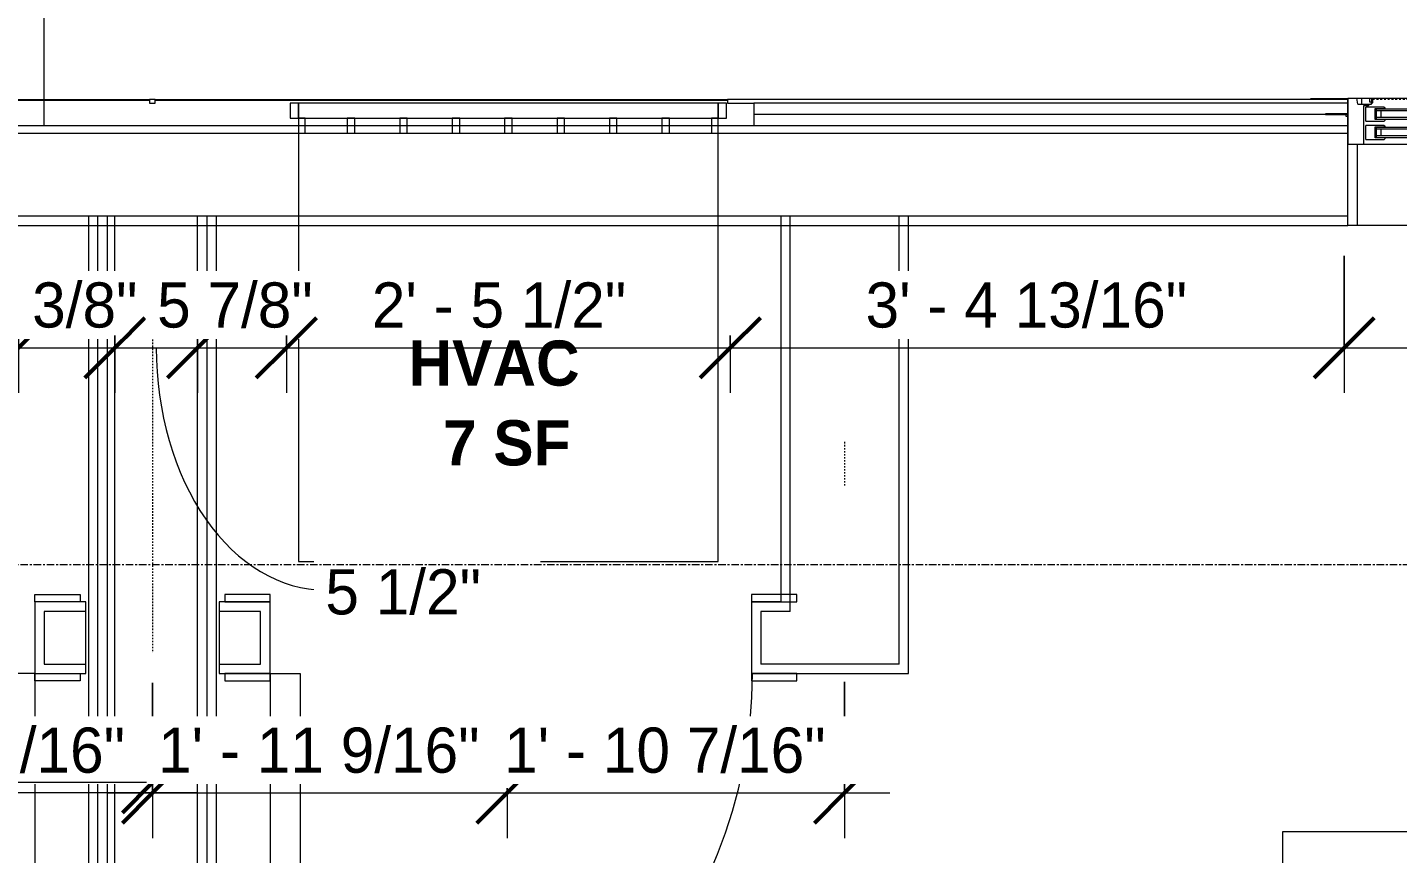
# Model space of a CAD drawing. Header units: inches. Extents: x -4058 to -1781, y 9814 to 12264.
# Drawn here: x -3145.4 to -3054.4, y 12068 to 12122.9 of the extents above; entities that cross this region are included whole.
import ezdxf

# ---------------------------------------------------------------- set-up
doc = ezdxf.new("R2010")
doc.units = ezdxf.units.IN
doc.header["$MEASUREMENT"] = 0
for name, pattern in [('Dash', [0.25, 0.125, -0.125]), ('Dash 3_32_', [0.1875, 0.09375, -0.09375]), ('Grid Line 1_2_', [0.875, 0.5, -0.125, 0.125, -0.125])]:
    doc.linetypes.add(name, pattern=pattern)
for name, color, linetype, lineweight in [('0-1', 7, 'Continuous', 5), ('0-2', 7, 'Continuous', 9), ('A-ANNO-DIMS', 211, 'Continuous', 9), ('A-ANNO-DIMS-32', 211, 'Continuous', 9), ('A-AREA-IDEN', 2, 'Continuous', 9), ('A-DETL-1', 90, 'Dash 3_32_', 9), ('A-DETL-GENF-HDLN-1', 7, 'Dash', 9), ('A-DETL-GENF-HDLN-2', 1, 'Continuous', 18), ('A-DOOR-2', 31, 'Continuous', 9), ('A-GENM-1', 7, 'Continuous', 9), ('A-GLAZ', 151, 'Continuous', 18), ('A-GLAZ-1', 7, 'Continuous', 9), ('A-WALL-1', 7, 'Continuous', 9), ('A-WALL-2', 113, 'Continuous', 9), ('C-TOPO', 7, 'Continuous', 9), ('I-FURN', 30, 'Continuous', 9), ('I-WALL-3', 7, 'Continuous', 9), ('I-WALL-4', 2, 'Continuous', 9), ('S-GRID-1', 1, 'Grid Line 1_2_', 9)]:
    doc.layers.add(name, color=color, linetype=linetype, lineweight=lineweight)
doc.styles.add('Century Gothic', font='ufonts.com_century-gothic.ttf', dxfattribs={"height": 3})
doc.styles.add('Century Gothic_B', font='GOTHICB.TTF', dxfattribs={"height": 3})
doc.dimstyles.new('THE_DIMENSION_STRING_1', dxfattribs={"dimscale": 12, "dimtxt": 3.132505, "dimasz": 0.333333, "dimexe": 0.25, "dimexo": 0.166667, "dimgap": 0.041667, "dimtad": 1, "dimdec": 4, "dimrnd": 0.0625, "dimzin": 3, "dimdsep": 46, "dimlunit": 4, "dimtxsty": 'Century Gothic', "dimblk1": 'OBLIQUE', "dimblk2": 'OBLIQUE', "dimsah": 1, "dimcen": 0.09, "dimdle": 0.25, "dimazin": 0, "dimtfac": 1, "dimtdec": 4, "dimtix": 1, "dimtmove": 1, "dimatfit": 3, "dimfxl": 1, "dimtvp": 1, "dimtfill": 1, "dimfrac": 2, "dimtolj": 1, "dimtzin": 0, "dimarcsym": 2})
doc.dimstyles.new('THE_DIMENSION_STRING_2', dxfattribs={"dimscale": 12, "dimtxt": 3.132505, "dimasz": 0.333333, "dimexe": 0.25, "dimexo": 0.166667, "dimgap": 0.041667, "dimtad": 1, "dimdec": 4, "dimrnd": 0.0625, "dimzin": 3, "dimdsep": 46, "dimlunit": 4, "dimtxsty": 'Century Gothic', "dimblk1": 'OBLIQUE', "dimblk2": 'OBLIQUE', "dimsah": 1, "dimcen": 0.09, "dimdle": 0.25, "dimazin": 0, "dimtfac": 1, "dimtdec": 4, "dimtix": 1, "dimtmove": 0, "dimatfit": 3, "dimfxl": 1, "dimtvp": 1, "dimtfill": 1, "dimfrac": 2, "dimtolj": 1, "dimtzin": 0, "dimarcsym": 2})
doc.dimstyles.new('THE_DIMENSION_STRING_3', dxfattribs={"dimscale": 12, "dimtxt": 3.132505, "dimasz": 0.333333, "dimexe": 0.25, "dimexo": 0.166667, "dimgap": 0.041667, "dimtad": 1, "dimdec": 4, "dimrnd": 0.0625, "dimzin": 3, "dimdsep": 46, "dimlunit": 4, "dimtxsty": 'Century Gothic', "dimblk1": 'OBLIQUE', "dimblk2": 'OBLIQUE', "dimsah": 1, "dimcen": 0.09, "dimdle": 0.25, "dimazin": 0, "dimtfac": 1, "dimtdec": 4, "dimtix": 1, "dimtmove": 0, "dimatfit": 3, "dimfxl": 1, "dimtvp": 1, "dimtfill": 1, "dimfrac": 2, "dimtolj": 1, "dimtzin": 0, "dimarcsym": 2})
doc.dimstyles.new('THE_DIMENSION_STRING_5', dxfattribs={"dimscale": 12, "dimtxt": 3.132505, "dimasz": 0.333333, "dimexe": 0.25, "dimexo": 0.166667, "dimgap": 0.041667, "dimtad": 1, "dimdec": 4, "dimrnd": 0.0625, "dimzin": 3, "dimdsep": 46, "dimlunit": 4, "dimtxsty": 'Century Gothic', "dimblk1": 'OBLIQUE', "dimblk2": 'OBLIQUE', "dimsah": 1, "dimcen": 0.09, "dimdle": 0.25, "dimazin": 0, "dimtfac": 1, "dimtdec": 4, "dimtix": 1, "dimtmove": 0, "dimatfit": 3, "dimfxl": 1, "dimtvp": 1, "dimtfill": 1, "dimfrac": 2, "dimtolj": 1, "dimtzin": 0, "dimarcsym": 2})

# ---------------------------------------------------------------- blocks, each defined once
blk = doc.blocks.new('V-Series_EWC4_SPVU_RFA_2015 - 2ND AND 3RD FLOOR-2226480-UNIT PLANS - 2ND FLOOR')
at = {"layer": 'A-GENM-1'}
for p, q in [((-3859.974, 11740.339), (-3859.974, 11739.777)), ((-3858.974, 11740.339), (-3859.974, 11740.339)), ((-3859.974, 11739.777), (-3859.974, 11711.902)), ((-3858.974, 11739.777), (-3859.974, 11739.777)), ((-3859.974, 11739.777), (-3858.974, 11739.777)), ((-3858.974, 11739.777), (-3858.974, 11740.339)), ((-3858.974, 11711.902), (-3858.974, 11739.777)), ((-3829.536, 11739.777), (-3858.974, 11739.777)), ((-3858.974, 11739.777), (-3858.974, 11739.339)), ((-3829.536, 11711.902), (-3829.536, 11739.777)), ((-3858.974, 11739.339), (-3857.974, 11739.339)), ((-3857.974, 11739.339), (-3857.974, 11736.543)), ((-3857.974, 11736.543), (-3858.974, 11736.543)), ((-3858.974, 11736.543), (-3858.974, 11736.043)), ((-3858.974, 11736.043), (-3857.974, 11736.043)), ((-3857.974, 11736.043), (-3857.974, 11733.058)), ((-3857.974, 11733.058), (-3858.974, 11733.058)), ((-3858.974, 11733.058), (-3858.974, 11732.558)), ((-3858.974, 11732.558), (-3857.974, 11732.558)), ((-3857.974, 11732.558), (-3857.974, 11729.574)), ((-3857.974, 11729.574), (-3858.974, 11729.574)), ((-3858.974, 11729.574), (-3858.974, 11729.074)), ((-3858.974, 11729.074), (-3857.974, 11729.074)), ((-3857.974, 11729.074), (-3857.974, 11726.089)), ((-3857.974, 11726.089), (-3858.974, 11726.089)), ((-3858.974, 11726.089), (-3858.974, 11725.589)), ((-3858.974, 11725.589), (-3857.974, 11725.589)), ((-3857.974, 11725.589), (-3857.974, 11722.605)), ((-3857.974, 11722.605), (-3858.974, 11722.605)), ((-3858.974, 11722.605), (-3858.974, 11722.105)), ((-3858.974, 11722.105), (-3857.974, 11722.105)), ((-3857.974, 11722.105), (-3857.974, 11719.121)), ((-3857.974, 11719.121), (-3858.974, 11719.121)), ((-3858.974, 11719.121), (-3858.974, 11718.621)), ((-3858.974, 11718.621), (-3857.974, 11718.621)), ((-3857.974, 11718.621), (-3857.974, 11715.636)), ((-3857.974, 11715.636), (-3858.974, 11715.636)), ((-3858.974, 11715.636), (-3858.974, 11715.136)), ((-3858.974, 11715.136), (-3857.974, 11715.136)), ((-3857.974, 11715.136), (-3857.974, 11712.339)), ((-3857.974, 11712.339), (-3858.974, 11712.339)), ((-3858.974, 11712.339), (-3858.974, 11711.902)), ((-3859.974, 11711.902), (-3858.974, 11711.902)), ((-3859.974, 11711.902), (-3859.974, 11711.339)), ((-3858.974, 11711.902), (-3859.974, 11711.902)), ((-3858.974, 11711.339), (-3858.974, 11711.902)), ((-3858.974, 11711.902), (-3829.536, 11711.902)), ((-3859.974, 11711.339), (-3858.974, 11711.339))]:
    blk.add_line(p, q, dxfattribs=at)
blk = doc.blocks.new('Perforated Panel at Magic-Pak - hvac panel - 2nd floor 2-2702972-UNIT PLANS - 2ND FLOOR')
at = {"layer": 'A-GLAZ-1'}
for p, q in [((-19.012, -4.125), (19.012, -4.125)), ((19.012, -4.188), (-19.012, -4.188))]:
    blk.add_line(p, q, dxfattribs=at)
blk = doc.blocks.new('Window-Double_Hung-Marvin-Essential - ESDH3066 - 2nd Floor-3357213-UNIT PLANS - 2ND FLOOR')
at = {"layer": 'A-DETL-GENF-HDLN-1'}
blk.add_line((16.104, -4.217), (-16.504, -4.217), dxfattribs=at)
at = {"layer": 'A-DETL-GENF-HDLN-2'}
for p, q in [((-17.125, 4.187), (-17.75, 4.187)), ((-17.125, -1.156), (-17.125, 4.187)), ((17.125, 4.187), (17.75, 4.187)), ((17.125, 4.187), (17.125, -1.156)), ((-16.719, -1.188), (-17.75, -1.188)), ((-17.75, -4.281), (-17.75, -1.188)), ((-16.719, -3.773), (-16.719, -1.188)), ((-16.563, -1.531), (-15.342, -1.531)), ((-16.563, -1.531), (-16.563, -2.469)), ((-15.281, -1.649), (-15.937, -1.649)), ((-15.937, -1.649), (-15.937, -2.367)), ((-15.843, -1.665), (-15.843, -2.353)), ((-15.54, -1.791), (-15.54, -2.228)), ((-15.342, -1.531), (-15.281, -1.592)), ((-15.281, -1.592), (-15.281, -1.649)), ((15.342, -1.531), (15.281, -1.592)), ((15.281, -1.592), (15.281, -1.649)), ((15.281, -1.649), (15.937, -1.649)), ((16.562, -1.531), (15.342, -1.531)), ((15.54, -1.791), (15.54, -2.228)), ((15.843, -1.665), (15.843, -2.353)), ((15.937, -1.649), (15.937, -2.367)), ((16.562, -1.531), (16.562, -2.469)), ((16.719, -3.773), (16.719, -1.188)), ((16.719, -1.188), (17.75, -1.188)), ((17.75, -4.281), (17.75, -1.188)), ((-15.342, -2.469), (-16.563, -2.469)), ((-15.937, -2.367), (-15.281, -2.367)), ((-15.342, -2.469), (-15.281, -2.408)), ((-15.281, -2.367), (-15.281, -2.408)), ((15.281, -2.367), (15.281, -2.408)), ((15.937, -2.367), (15.281, -2.367)), ((15.342, -2.469), (15.281, -2.408)), ((15.342, -2.469), (16.562, -2.469)), ((-19.25, -3.233), (-19.25, -3.188)), ((-19.25, -3.188), (-17.9, -3.188)), ((-17.75, -3.233), (-19.25, -3.233)), ((-17.9, -3.188), (-17.9, -3.078)), ((-17.9, -3.078), (-17.75, -3.078)), ((-16.563, -2.75), (-15.342, -2.75)), ((-16.563, -2.75), (-16.563, -3.688)), ((-15.281, -2.867), (-15.937, -2.867)), ((-15.937, -2.867), (-15.937, -3.586)), ((-15.937, -3.586), (-15.281, -3.586)), ((-15.843, -2.883), (-15.843, -3.572)), ((-15.54, -3.01), (-15.54, -3.447)), ((-15.342, -2.75), (-15.281, -2.811)), ((-15.342, -3.688), (-15.281, -3.627)), ((-15.281, -2.811), (-15.281, -2.867)), ((-15.281, -3.586), (-15.281, -3.627)), ((15.342, -2.75), (15.281, -2.811)), ((15.281, -2.811), (15.281, -2.867)), ((15.281, -2.867), (15.937, -2.867)), ((15.281, -3.586), (15.281, -3.627)), ((15.937, -3.586), (15.281, -3.586)), ((15.342, -3.688), (15.281, -3.627)), ((16.562, -2.75), (15.342, -2.75)), ((15.54, -3.01), (15.54, -3.447)), ((15.843, -2.883), (15.843, -3.572)), ((15.937, -2.867), (15.937, -3.586)), ((16.562, -2.75), (16.562, -3.688)), ((17.9, -3.078), (17.75, -3.078)), ((17.75, -3.233), (19.25, -3.233)), ((17.9, -3.188), (17.9, -3.078)), ((19.25, -3.188), (17.9, -3.188)), ((19.25, -3.233), (19.25, -3.188)), ((-17.75, -4.281), (-17.162, -4.281)), ((-17.083, -3.873), (-17.162, -4.281)), ((-17.083, -3.873), (-16.194, -3.873)), ((-16.855, -4.248), (-16.855, -3.873)), ((-16.298, -4.248), (-16.855, -4.248)), ((-16.375, -3.773), (-16.719, -3.773)), ((-15.342, -3.688), (-16.563, -3.688)), ((-16.375, -3.873), (-16.375, -3.773)), ((-16.176, -4.015), (-16.298, -4.015)), ((-16.298, -4.015), (-16.298, -4.248)), ((-16.194, -3.873), (-16.194, -3.966)), ((-16.194, -3.966), (-16.104, -3.966)), ((-16.176, -4.217), (-16.176, -4.015)), ((-16.176, -4.217), (-16.104, -4.217)), ((-16.104, -3.966), (-16.104, -4.217)), ((15.342, -3.688), (16.562, -3.688)), ((16.194, -3.966), (16.104, -3.966)), ((16.104, -3.966), (16.104, -4.217)), ((16.176, -4.217), (16.104, -4.217)), ((16.176, -4.217), (16.176, -4.015)), ((16.176, -4.015), (16.298, -4.015)), ((17.083, -3.873), (16.194, -3.873)), ((16.194, -3.873), (16.194, -3.966)), ((16.298, -4.015), (16.298, -4.248)), ((16.298, -4.248), (16.855, -4.248)), ((16.375, -3.873), (16.375, -3.773)), ((16.375, -3.773), (16.719, -3.773)), ((16.855, -4.248), (16.855, -3.873)), ((17.083, -3.873), (17.162, -4.281)), ((17.75, -4.281), (17.162, -4.281))]:
    blk.add_line(p, q, dxfattribs=at)
at = {"layer": 'A-GLAZ'}
for p, q in [((15.843, -1.665), (-15.843, -1.665)), ((15.843, -1.791), (-15.843, -1.791)), ((15.843, -2.228), (-15.843, -2.228)), ((15.843, -2.353), (-15.843, -2.353)), ((15.843, -2.883), (-15.843, -2.883)), ((15.843, -3.01), (-15.843, -3.01)), ((15.843, -3.447), (-15.843, -3.447)), ((15.843, -3.572), (-15.843, -3.572))]:
    blk.add_line(p, q, dxfattribs=at)
at = {"layer": 'A-GLAZ-1'}
for p, q in [((-17.75, 4.187), (17.75, 4.187)), ((-17.75, -1.156), (-17.75, 4.187)), ((17.75, 4.187), (17.75, -1.156)), ((-17.75, -1.188), (17.75, -1.188)), ((-17.75, -4.281), (-17.75, -1.188)), ((17.75, -1.188), (17.75, -4.281)), ((17.75, -4.281), (-17.75, -4.281)), ((17.75, -4.188), (20.211, -4.188)), ((20.211, -4.25), (17.75, -4.25)), ((20.211, -4.188), (20.211, -4.25))]:
    blk.add_line(p, q, dxfattribs=at)
blk = doc.blocks.new('CTR - 1st Phase - Shell_rvt-1-UNIT PLANS - 2ND FLOOR')
at = {"layer": 'A-WALL-1'}
for p, q in [((-3136.935, 12118.089), (-3137.312, 12118.089)), ((-3137.312, 12118.089), (-3137.312, 12117.839)), ((-3137.312, 12117.839), (-3136.935, 12117.839)), ((-3136.935, 12117.839), (-3136.935, 12118.089)), ((-3060.135, 12118.089), (-3098.912, 12118.089)), ((-3098.912, 12118.089), (-3098.912, 12117.839)), ((-3098.912, 12117.839), (-3097.162, 12117.839)), ((-3097.162, 12117.839), (-3097.162, 12116.339)), ((-3057.674, 12117.839), (-3097.162, 12117.839)), ((-3057.674, 12117.089), (-3097.162, 12117.089)), ((-3057.674, 12115.839), (-3214.11, 12115.839)), ((-3097.162, 12116.339), (-3177.085, 12116.339)), ((-3057.674, 12116.339), (-3097.162, 12116.339)), ((-3057.674, 12115.058), (-3057.674, 12115.089)), ((-3057.674, 12110.339), (-3214.11, 12110.339)), ((-3214.11, 12109.714), (-3057.674, 12109.714))]:
    blk.add_line(p, q, dxfattribs=at)
at = {"layer": '0-2'}
for name, p, rotation in [('Perforated Panel at Magic-Pak - hvac panel - 2nd floor 2-2702972-UNIT PLANS - 2ND FLOOR', (-3156.324, 12113.902), 180), ('Perforated Panel at Magic-Pak - hvac panel - 2nd floor 2-2702972-UNIT PLANS - 2ND FLOOR', (-3117.924, 12113.902), 180), ('V-Series_EWC4_SPVU_RFA_2015 - 2ND AND 3RD FLOOR-2226480-UNIT PLANS - 2ND FLOOR', (-14839.313, 8257.866), 269.9999999999999), ('Window-Double_Hung-Marvin-Essential - ESDH3066 - 2nd Floor-3357213-UNIT PLANS - 2ND FLOOR', (-3039.924, 12113.902), 180)]:
    blk.add_blockref(name, p, dxfattribs=dict(at, rotation=rotation))
blk = doc.blocks.new('CTR  - Topography_rvt-1-UNIT PLANS - 2ND FLOOR')
at = {"layer": 'C-TOPO'}
for p, q in [((-3144.324, 12118.089), (-3144.324, 12147.769)), ((-3144.324, 12116.339), (-3144.324, 12118.027))]:
    blk.add_line(p, q, dxfattribs=at)
blk = doc.blocks.new('CTR - 1st Phase - Common Walls_rvt-1-UNIT PLANS - 2ND FLOOR')
at = {"layer": 'A-WALL-1'}
for p, q in [((-3140.749, 11743.364), (-3140.749, 12110.339)), ((-3140.124, 11743.364), (-3140.124, 12110.339)), ((-3139.624, 11743.364), (-3139.624, 12110.339)), ((-3134.124, 11743.364), (-3134.124, 12110.339)), ((-3133.499, 11743.364), (-3133.499, 12110.339))]:
    blk.add_line(p, q, dxfattribs=at)
at = {"layer": 'I-WALL-3'}
for p, q in [((-3141.374, 12110.339), (-3141.374, 11743.364)), ((-3132.874, 12110.339), (-3141.374, 12110.339)), ((-3132.874, 11743.364), (-3132.874, 12110.339))]:
    blk.add_line(p, q, dxfattribs=at)
blk = doc.blocks.new('SWING - SINGLE - FLUSH - SWING - 32_ x 80_ - WITH ACOUSTICAL SEAL-4202147-UNIT PLANS - 2ND FLOOR')
at = {"layer": 'A-DOOR-2'}
for p, q in [((-19, 2.375), (-19, 2.875)), ((-19, 2.875), (-16, 2.875)), ((-16, 2.875), (-16, 2.375)), ((16, 2.375), (16, 2.875)), ((16, 2.875), (19, 2.875)), ((19, 2.875), (19, 2.375)), ((-16, 2.375), (-19, 2.375)), ((19, 2.375), (16, 2.375)), ((-19, -2.375), (-16, -2.375)), ((-19, -2.875), (-19, -2.375)), ((-16, -2.375), (-16, -2.875)), ((14, -2.375), (14, -34.379)), ((16, -2.375), (14, -2.375)), ((16, -2.375), (16, -34.379)), ((16, -2.375), (19, -2.375)), ((16, -2.875), (16, -2.375)), ((19, -2.375), (19, -2.875)), ((-16, -2.875), (-19, -2.875)), ((19, -2.875), (16, -2.875)), ((16, -34.379), (14, -34.379))]:
    blk.add_line(p, q, dxfattribs=at)
blk.add_arc((16, -2.375), 32.067, 180, 266.42413, dxfattribs=at)
blk = doc.blocks.new('Couch-Both_Arms-Generic - 1-1372852-UNIT PLANS - 2ND FLOOR')
at = {"layer": 'I-FURN'}
for p, q in [((-36, 18.5), (36, 18.5)), ((-36, 17.5), (-36, 18.5)), ((36, 18.5), (36, 17.5)), ((-42, 17.5), (-36, 17.5)), ((-42, -10), (-42, 17.5)), ((-36, 17.5), (-36, -10)), ((36, 17.5), (42, 17.5)), ((36, -10), (36, 17.5)), ((42, 17.5), (42, -10)), ((-42, -10), (42, -10)), ((-42, -13.5), (-42, -10)), ((42, -10), (42, -13.5)), ((-42, -11.5), (42, -11.5)), ((-42, -13.5), (42, -13.5)), ((-42, -17.5), (-42, -13.5)), ((42, -13.5), (-42, -13.5)), ((42, -13.5), (42, -17.5)), ((42, -17.5), (-42, -17.5))]:
    blk.add_line(p, q, dxfattribs=at)
blk = doc.blocks.new('SWING - SINGLE - FLUSH - SWING - 32_ x 80_ - WITH ACOUSTICAL SEAL-4202144-UNIT PLANS - 2ND FLOOR')
at = {"layer": 'A-DOOR-2'}
for p, q in [((14, 2.375), (14, 34.379)), ((16, 34.379), (14, 34.379)), ((16, 2.375), (16, 34.379)), ((-16, 2.875), (-19, 2.875)), ((-19, 2.875), (-19, 2.375)), ((-16, 2.375), (-16, 2.875)), ((19, 2.875), (16, 2.875)), ((16, 2.875), (16, 2.375)), ((19, 2.375), (19, 2.875)), ((-19, 2.375), (-16, 2.375)), ((16, 2.375), (14, 2.375)), ((16, 2.375), (19, 2.375)), ((-16, -2.375), (-19, -2.375)), ((-19, -2.375), (-19, -2.875)), ((-16, -2.875), (-16, -2.375)), ((19, -2.375), (16, -2.375)), ((16, -2.375), (16, -2.875)), ((19, -2.875), (19, -2.375)), ((-19, -2.875), (-16, -2.875)), ((16, -2.875), (19, -2.875))]:
    blk.add_line(p, q, dxfattribs=at)
blk.add_arc((16, 2.375), 32.067, 93.57587, 180, dxfattribs=at)
blk = doc.blocks.new('DIMBLOCK574-UNIT PLANS - 2ND FLOOR')
at = {"layer": 'A-ANNO-DIMS-32', "lineweight": 50}
for p, q in [((-3175.524, 12101.595), (-3173.524, 12103.595)), ((-3146.024, 12101.595), (-3144.024, 12103.595)), ((-3175.524, 12101.595), (-3177.524, 12099.595)), ((-3146.024, 12101.595), (-3148.024, 12099.595))]:
    blk.add_line(p, q, dxfattribs=at)
at = {"layer": 'A-ANNO-DIMS-32'}
for p, q in [((-3175.524, 12102.423), (-3175.524, 12098.595)), ((-3175.524, 12101.595), (-3175.524, 12102.423)), ((-3146.024, 12102.423), (-3146.024, 12098.595)), ((-3146.024, 12101.595), (-3146.024, 12102.423)), ((-3175.524, 12101.595), (-3146.024, 12101.595))]:
    blk.add_line(p, q, dxfattribs=at)
at = {"layer": 'A-ANNO-DIMS-32', "color": 0, "insert": (-3169.848, 12105.94), "char_height": 3, "width": 21.77837, "attachment_point": 1, "line_spacing_factor": 0.984502, "style": 'Century Gothic', "bg_fill": 3, "box_fill_scale": 1.25, "bg_fill_color": 256, "bg_fill_true_color": 13158600, "bg_fill_transparency": 0}
blk.add_mtext('2\' - 5 1/2"', dxfattribs=at)
blk = doc.blocks.new('_Oblique')
at = {"color": 0, "linetype": 'ByBlock', "lineweight": -2}
blk.add_line((-0.5, -0.5), (0.5, 0.5), dxfattribs=at)
blk = doc.blocks.new('DIMBLOCK575-UNIT PLANS - 2ND FLOOR')
at = {"layer": 'A-ANNO-DIMS-32', "lineweight": 50}
for p, q in [((-3146.024, 12101.595), (-3144.024, 12103.595)), ((-3139.624, 12101.595), (-3137.624, 12103.595)), ((-3146.024, 12101.595), (-3148.024, 12099.595)), ((-3139.624, 12101.595), (-3141.624, 12099.595))]:
    blk.add_line(p, q, dxfattribs=at)
at = {"layer": 'A-ANNO-DIMS-32'}
for p, q in [((-3146.024, 12102.423), (-3146.024, 12098.595)), ((-3146.024, 12101.595), (-3146.024, 12102.423)), ((-3139.624, 12102.423), (-3139.624, 12098.595)), ((-3139.624, 12101.595), (-3139.624, 12102.423)), ((-3146.024, 12101.595), (-3139.624, 12101.595))]:
    blk.add_line(p, q, dxfattribs=at)
at = {"layer": 'A-ANNO-DIMS-32', "color": 0, "insert": (-3148.467, 12105.94), "char_height": 3, "width": 13.54435, "attachment_point": 1, "line_spacing_factor": 0.984502, "style": 'Century Gothic', "bg_fill": 3, "box_fill_scale": 1.25, "bg_fill_color": 256, "bg_fill_true_color": 13158600, "bg_fill_transparency": 0}
blk.add_mtext('6 3/8"', dxfattribs=at)
blk = doc.blocks.new('DIMBLOCK576-UNIT PLANS - 2ND FLOOR')
at = {"layer": 'A-ANNO-DIMS-32', "lineweight": 50}
for p, q in [((-3139.624, 12101.595), (-3137.624, 12103.595)), ((-3134.124, 12101.595), (-3132.124, 12103.595)), ((-3139.624, 12101.595), (-3141.624, 12099.595)), ((-3134.124, 12101.595), (-3136.124, 12099.595))]:
    blk.add_line(p, q, dxfattribs=at)
at = {"layer": 'A-ANNO-DIMS-32'}
for p, q in [((-3139.624, 12102.423), (-3139.624, 12098.595)), ((-3139.624, 12101.595), (-3139.624, 12102.423)), ((-3134.124, 12102.423), (-3134.124, 12098.595)), ((-3134.124, 12101.595), (-3134.124, 12102.423)), ((-3139.624, 12101.595), (-3134.124, 12101.595))]:
    blk.add_line(p, q, dxfattribs=at)
blk.add_ellipse((-3125.635, 12101.595), major_axis=(0, 16.093), ratio=0.698341, start_param=1.570796, end_param=3.141593, dxfattribs=at)
at = {"layer": 'A-ANNO-DIMS-32', "color": 0, "insert": (-3125.635, 12086.886), "char_height": 3, "width": 13.54435, "attachment_point": 1, "line_spacing_factor": 0.984502, "style": 'Century Gothic', "bg_fill": 3, "box_fill_scale": 1.25, "bg_fill_color": 256, "bg_fill_true_color": 13158600, "bg_fill_transparency": 0}
blk.add_mtext('5 1/2"', dxfattribs=at)
blk = doc.blocks.new('DIMBLOCK577-UNIT PLANS - 2ND FLOOR')
at = {"layer": 'A-ANNO-DIMS-32', "lineweight": 50}
for p, q in [((-3134.124, 12101.595), (-3132.124, 12103.595)), ((-3128.224, 12101.595), (-3126.224, 12103.595)), ((-3134.124, 12101.595), (-3136.124, 12099.595)), ((-3128.224, 12101.595), (-3130.224, 12099.595))]:
    blk.add_line(p, q, dxfattribs=at)
at = {"layer": 'A-ANNO-DIMS-32'}
for p, q in [((-3134.124, 12102.423), (-3134.124, 12098.595)), ((-3134.124, 12101.595), (-3134.124, 12102.423)), ((-3128.224, 12102.423), (-3128.224, 12098.595)), ((-3128.224, 12101.595), (-3128.224, 12102.423)), ((-3134.124, 12101.595), (-3128.224, 12101.595))]:
    blk.add_line(p, q, dxfattribs=at)
at = {"layer": 'A-ANNO-DIMS-32', "color": 0, "insert": (-3136.817, 12105.94), "char_height": 3, "width": 13.54435, "attachment_point": 1, "line_spacing_factor": 0.984502, "style": 'Century Gothic', "bg_fill": 3, "box_fill_scale": 1.25, "bg_fill_color": 256, "bg_fill_true_color": 13158600, "bg_fill_transparency": 0}
blk.add_mtext('5 7/8"', dxfattribs=at)
blk = doc.blocks.new('DIMBLOCK578-UNIT PLANS - 2ND FLOOR')
at = {"layer": 'A-ANNO-DIMS-32', "lineweight": 50}
for p, q in [((-3128.224, 12101.595), (-3126.224, 12103.595)), ((-3098.724, 12101.595), (-3096.724, 12103.595)), ((-3128.224, 12101.595), (-3130.224, 12099.595)), ((-3098.724, 12101.595), (-3100.724, 12099.595))]:
    blk.add_line(p, q, dxfattribs=at)
at = {"layer": 'A-ANNO-DIMS-32'}
for p, q in [((-3128.224, 12102.423), (-3128.224, 12098.595)), ((-3128.224, 12101.595), (-3128.224, 12102.423)), ((-3098.724, 12102.423), (-3098.724, 12098.595)), ((-3098.724, 12101.595), (-3098.724, 12102.423)), ((-3128.224, 12101.595), (-3098.724, 12101.595))]:
    blk.add_line(p, q, dxfattribs=at)
at = {"layer": 'A-ANNO-DIMS-32', "color": 0, "insert": (-3122.548, 12105.94), "char_height": 3, "width": 21.77837, "attachment_point": 1, "line_spacing_factor": 0.984502, "style": 'Century Gothic', "bg_fill": 3, "box_fill_scale": 1.25, "bg_fill_color": 256, "bg_fill_true_color": 13158600, "bg_fill_transparency": 0}
blk.add_mtext('2\' - 5 1/2"', dxfattribs=at)
blk = doc.blocks.new('DIMBLOCK579-UNIT PLANS - 2ND FLOOR')
at = {"layer": 'A-ANNO-DIMS-32'}
for p, q in [((-3057.924, 12107.714), (-3057.924, 12098.595)), ((-3057.924, 12101.595), (-3057.924, 12107.714)), ((-3098.724, 12102.423), (-3098.724, 12098.595)), ((-3098.724, 12101.595), (-3098.724, 12102.423)), ((-3098.724, 12101.595), (-3057.924, 12101.595))]:
    blk.add_line(p, q, dxfattribs=at)
at = {"layer": 'A-ANNO-DIMS-32', "lineweight": 50}
for p, q in [((-3098.724, 12101.595), (-3096.724, 12103.595)), ((-3057.924, 12101.595), (-3055.924, 12103.595)), ((-3098.724, 12101.595), (-3100.724, 12099.595)), ((-3057.924, 12101.595), (-3059.924, 12099.595))]:
    blk.add_line(p, q, dxfattribs=at)
at = {"layer": 'A-ANNO-DIMS-32', "color": 0, "insert": (-3089.735, 12105.94), "char_height": 3, "width": 27.38704, "attachment_point": 1, "line_spacing_factor": 0.984502, "style": 'Century Gothic', "bg_fill": 3, "box_fill_scale": 1.25, "bg_fill_color": 256, "bg_fill_true_color": 13158600, "bg_fill_transparency": 0}
blk.add_mtext('3\' - 4 13/16"', dxfattribs=at)
blk = doc.blocks.new('DIMBLOCK580-UNIT PLANS - 2ND FLOOR')
at = {"layer": 'A-ANNO-DIMS-32'}
for p, q in [((-3057.924, 12107.714), (-3057.924, 12098.595)), ((-3057.924, 12101.595), (-3057.924, 12107.714)), ((-3021.924, 12107.714), (-3021.924, 12098.595)), ((-3021.924, 12101.595), (-3021.924, 12107.714)), ((-3057.924, 12101.595), (-3021.924, 12101.595))]:
    blk.add_line(p, q, dxfattribs=at)
at = {"layer": 'A-ANNO-DIMS-32', "lineweight": 50}
for p, q in [((-3057.924, 12101.595), (-3055.924, 12103.595)), ((-3021.924, 12101.595), (-3019.924, 12103.595)), ((-3057.924, 12101.595), (-3059.924, 12099.595)), ((-3021.924, 12101.595), (-3023.924, 12099.595))]:
    blk.add_line(p, q, dxfattribs=at)
at = {"layer": 'A-ANNO-DIMS-32', "color": 0, "insert": (-3045.169, 12105.94), "char_height": 3, "width": 12.58969, "attachment_point": 1, "line_spacing_factor": 0.984502, "style": 'Century Gothic', "bg_fill": 3, "box_fill_scale": 1.25, "bg_fill_color": 256, "bg_fill_true_color": 13158600, "bg_fill_transparency": 0}
blk.add_mtext('3\' - 0"', dxfattribs=at)
blk = doc.blocks.new('DIMBLOCK805-UNIT PLANS - 2ND FLOOR')
at = {"layer": 'A-ANNO-DIMS-32'}
for p, q in [((-3137.124, 12079.339), (-3137.124, 12069.025)), ((-3137.124, 12072.025), (-3137.124, 12079.339)), ((-3160.686, 12072.339), (-3160.686, 12069.025)), ((-3160.686, 12072.025), (-3160.686, 12072.339)), ((-3134.124, 12072.025), (-3160.686, 12072.025))]:
    blk.add_line(p, q, dxfattribs=at)
at = {"layer": 'A-ANNO-DIMS-32', "lineweight": 50}
for p, q in [((-3160.686, 12072.025), (-3158.686, 12074.025)), ((-3137.124, 12072.025), (-3135.124, 12074.025)), ((-3160.686, 12072.025), (-3162.686, 12070.025)), ((-3137.124, 12072.025), (-3139.124, 12070.025))]:
    blk.add_line(p, q, dxfattribs=at)
at = {"layer": 'A-ANNO-DIMS-32', "color": 0, "insert": (-3160.316, 12076.37), "char_height": 3, "width": 27.38704, "attachment_point": 1, "line_spacing_factor": 0.984502, "style": 'Century Gothic', "bg_fill": 3, "box_fill_scale": 1.25, "bg_fill_color": 256, "bg_fill_true_color": 13158600, "bg_fill_transparency": 0}
blk.add_mtext('1\' - 11 9/16"', dxfattribs=at)
blk = doc.blocks.new('DIMBLOCK1207-UNIT PLANS - 2ND FLOOR')
at = {"layer": 'A-ANNO-DIMS-32'}
for p, q in [((-3183.124, 12080.339), (-3183.124, 12069.715)), ((-3183.124, 12072.715), (-3183.124, 12080.339)), ((-3137.124, 12079.339), (-3137.124, 12069.715)), ((-3137.124, 12072.715), (-3137.124, 12079.339)), ((-3134.124, 12072.715), (-3186.124, 12072.715))]:
    blk.add_line(p, q, dxfattribs=at)
at = {"layer": 'A-ANNO-DIMS-32', "lineweight": 50}
for p, q in [((-3183.124, 12072.715), (-3181.124, 12074.715)), ((-3137.124, 12072.715), (-3135.124, 12074.715)), ((-3183.124, 12072.715), (-3185.124, 12070.715)), ((-3137.124, 12072.715), (-3139.124, 12070.715))]:
    blk.add_line(p, q, dxfattribs=at)
at = {"layer": 'A-ANNO-DIMS-32', "color": 0, "insert": (-3166.538, 12077.06), "char_height": 3, "width": 15.39402, "attachment_point": 1, "line_spacing_factor": 0.984502, "style": 'Century Gothic', "bg_fill": 3, "box_fill_scale": 1.25, "bg_fill_color": 256, "bg_fill_true_color": 13158600, "bg_fill_transparency": 0}
blk.add_mtext('3\' - 10"', dxfattribs=at)
blk = doc.blocks.new('DIMBLOCK1393-UNIT PLANS - 2ND FLOOR')
at = {"layer": 'A-ANNO-DIMS-32'}
for p, q in [((-3137.124, 12079.339), (-3137.124, 12069.025)), ((-3137.124, 12072.025), (-3137.124, 12079.339)), ((-3140.124, 12072.025), (-3113.561, 12072.025)), ((-3113.561, 12072.339), (-3113.561, 12069.025)), ((-3113.561, 12072.025), (-3113.561, 12072.339))]:
    blk.add_line(p, q, dxfattribs=at)
at = {"layer": 'A-ANNO-DIMS-32', "lineweight": 50}
for p, q in [((-3137.124, 12072.025), (-3135.124, 12074.025)), ((-3113.561, 12072.025), (-3111.561, 12074.025)), ((-3137.124, 12072.025), (-3139.124, 12070.025)), ((-3113.561, 12072.025), (-3115.561, 12070.025))]:
    blk.add_line(p, q, dxfattribs=at)
at = {"layer": 'A-ANNO-DIMS-32', "color": 0, "insert": (-3136.754, 12076.37), "char_height": 3, "width": 27.38704, "attachment_point": 1, "line_spacing_factor": 0.984502, "style": 'Century Gothic', "bg_fill": 3, "box_fill_scale": 1.25, "bg_fill_color": 256, "bg_fill_true_color": 13158600, "bg_fill_transparency": 0}
blk.add_mtext('1\' - 11 9/16"', dxfattribs=at)
blk = doc.blocks.new('DIMBLOCK1394-UNIT PLANS - 2ND FLOOR')
at = {"layer": 'A-ANNO-DIMS-32'}
for p, q in [((-3091.124, 12079.406), (-3091.124, 12069.025)), ((-3091.124, 12072.025), (-3091.124, 12079.406)), ((-3113.561, 12072.339), (-3113.561, 12069.025)), ((-3113.561, 12072.025), (-3113.561, 12072.339)), ((-3113.561, 12072.025), (-3088.124, 12072.025))]:
    blk.add_line(p, q, dxfattribs=at)
at = {"layer": 'A-ANNO-DIMS-32', "lineweight": 50}
for p, q in [((-3113.561, 12072.025), (-3111.561, 12074.025)), ((-3091.124, 12072.025), (-3089.124, 12074.025)), ((-3113.561, 12072.025), (-3115.561, 12070.025)), ((-3091.124, 12072.025), (-3093.124, 12070.025))]:
    blk.add_line(p, q, dxfattribs=at)
at = {"layer": 'A-ANNO-DIMS-32', "color": 0, "insert": (-3113.754, 12076.37), "char_height": 3, "width": 27.38704, "attachment_point": 1, "line_spacing_factor": 0.984502, "style": 'Century Gothic', "bg_fill": 3, "box_fill_scale": 1.25, "bg_fill_color": 256, "bg_fill_true_color": 13158600, "bg_fill_transparency": 0}
blk.add_mtext('1\' - 10 7/16"', dxfattribs=at)

msp = doc.modelspace()

# ---------------------------------------------------------------- linework, layer by layer
at = {"layer": 'A-DETL-1'}
for p, q in [((-3137.12374, 12105.3394), (-3137.12374, 12081.3394)), ((-3091.12374, 12095.3394), (-3091.12374, 12092.3394)), ((-3137.12374, 12088.3394), (-3137.12374, 12081.3394)), ((-3137.12374, 12088.3394), (-3137.12374, 12081.3394)), ((-3113.56124, 12074.3394), (-3113.56124, 12076.3394))]:
    msp.add_line(p, q, dxfattribs=at)
at = {"layer": 'A-WALL-2'}
for p, q in [((-3094.74874, 12084.0894), (-3094.74874, 12110.3394)), ((-3087.49874, 12080.5894), (-3087.49874, 12110.3394)), ((-3141.56124, 12084.7144), (-3144.93624, 12084.7144)), ((-3144.93624, 12084.7144), (-3144.93624, 12079.9644)), ((-3141.56124, 12079.9644), (-3141.56124, 12084.7144)), ((-3129.31124, 12084.7144), (-3132.68624, 12084.7144)), ((-3132.68624, 12084.7144), (-3132.68624, 12079.9644)), ((-3129.31124, 12079.9644), (-3129.31124, 12084.7144)), ((-3095.37374, 12084.7144), (-3097.31124, 12084.7144)), ((-3097.31124, 12084.7144), (-3097.31124, 12079.9644)), ((-3144.31124, 12084.0894), (-3144.31124, 12080.5894)), ((-3141.56124, 12084.0894), (-3144.31124, 12084.0894)), ((-3129.93624, 12084.0894), (-3132.68624, 12084.0894)), ((-3129.93624, 12080.5894), (-3129.93624, 12084.0894)), ((-3096.68624, 12084.0894), (-3096.68624, 12080.5894)), ((-3094.74874, 12084.0894), (-3096.68624, 12084.0894)), ((-3144.31124, 12080.5894), (-3141.56124, 12080.5894)), ((-3132.68624, 12080.5894), (-3129.93624, 12080.5894)), ((-3087.49874, 12080.5894), (-3096.68624, 12080.5894)), ((-3144.93624, 12079.9644), (-3141.56124, 12079.9644)), ((-3132.68624, 12079.9644), (-3129.31124, 12079.9644)), ((-3097.31124, 12079.9644), (-3095.37374, 12079.9644))]:
    msp.add_line(p, q, dxfattribs=at)
at = {"layer": 'I-WALL-4'}
for p, q in [((-3095.37374, 12110.3394), (-3095.37374, 12084.7144)), ((-3086.87374, 12110.3394), (-3095.37374, 12110.3394)), ((-3086.87374, 12079.9644), (-3086.87374, 12110.3394)), ((-3095.37374, 12079.9644), (-3086.87374, 12079.9644))]:
    msp.add_line(p, q, dxfattribs=at)

# ---------------------------------------------------------------- block references
at = {"layer": '0-1'}
for name in ['CTR  - Topography_rvt-1-UNIT PLANS - 2ND FLOOR', 'CTR - 1st Phase - Shell_rvt-1-UNIT PLANS - 2ND FLOOR', 'CTR - 1st Phase - Common Walls_rvt-1-UNIT PLANS - 2ND FLOOR']:
    msp.add_blockref(name, (0, 0), dxfattribs=at)
at = {"layer": 'A-DOOR-2'}
msp.add_blockref('SWING - SINGLE - FLUSH - SWING - 32_ x 80_ - WITH ACOUSTICAL SEAL-4202147-UNIT PLANS - 2ND FLOOR', (-3160.93624, 12082.3394), dxfattribs=at)
at = {"layer": 'A-DOOR-2', "rotation": 180}
msp.add_blockref('SWING - SINGLE - FLUSH - SWING - 32_ x 80_ - WITH ACOUSTICAL SEAL-4202144-UNIT PLANS - 2ND FLOOR', (-3113.31124, 12082.3394), dxfattribs=at)
at = {"layer": 'I-FURN', "rotation": 90.00000000002032}
msp.add_blockref('Couch-Both_Arms-Generic - 1-1372852-UNIT PLANS - 2ND FLOOR', (-3044.49874, 12027.4642), dxfattribs=at)

# ---------------------------------------------------------------- next in the draw order: dimensions: what is measured, and where the dimension line sits
at = {"layer": 'A-ANNO-DIMS'}
for base, p1, p2, dimstyle, override, picture, middle in [((-3146.02374, 12101.59469), (-3175.52374, 12104.42311), (-3146.02374, 12104.42311), 'THE_DIMENSION_STRING_2', {"dimpost": '<>', "dimfxl": 29.5}, 'DIMBLOCK574-UNIT PLANS - 2ND FLOOR', (-3160.77374, 12103.83636)), ((-3160.68624, 12072.02452), (-3137.12374, 12081.3394), (-3160.68624, 12074.3394), 'THE_DIMENSION_STRING_3', {"dimpost": '<>', "dimfxl": 24.580305}, 'DIMBLOCK805-UNIT PLANS - 2ND FLOOR', (-3148.90499, 12074.2662))]:
    dim = msp.add_linear_dim(base=base, p1=p1, p2=p2, dimstyle=dimstyle, override=override, dxfattribs=at)
    dim.commit()
    dim.dimension.update_dxf_attribs({"geometry": picture, "text_midpoint": middle})

# ---------------------------------------------------------------- next in the draw order: dimensions: what is measured, and where the dimension line sits
for base, p1, p2, dimstyle, override, picture, middle in [((-3139.62374, 12101.59469), (-3146.02374, 12104.42311), (-3139.62374, 12104.42311), 'THE_DIMENSION_STRING_2', {"dimpost": '<>', "dimfxl": 6.4}, 'DIMBLOCK575-UNIT PLANS - 2ND FLOOR', (-3142.82374, 12103.83636)), ((-3183.12374, 12072.71503), (-3137.12374, 12081.3394), (-3183.12374, 12082.3394), 'THE_DIMENSION_STRING_5', {"dimpost": '<>', "dimfxl": 46.010868}, 'DIMBLOCK1207-UNIT PLANS - 2ND FLOOR', (-3160.12374, 12074.79049))]:
    dim = msp.add_linear_dim(base=base, p1=p1, p2=p2, dimstyle=dimstyle, override=override, dxfattribs=at)
    dim.commit()
    dim.dimension.update_dxf_attribs({"geometry": picture, "text_midpoint": middle})

# ---------------------------------------------------------------- next in the draw order: dimensions: what is measured, and where the dimension line sits
dim = msp.add_linear_dim(base=(-3134.12374, 12101.59469), p1=(-3139.62374, 12104.42311), p2=(-3134.12374, 12104.42311), dimstyle='THE_DIMENSION_STRING_1', override={"dimpost": '<>', "dimfxl": 5.5}, dxfattribs=at)
dim.commit()
dim.dimension.update_dxf_attribs({"geometry": 'DIMBLOCK576-UNIT PLANS - 2ND FLOOR', "text_midpoint": (-3118.86322, 12084.88581), "dimtype": 160})
dim = msp.add_linear_dim(base=(-3113.56124, 12072.02452), p1=(-3137.12374, 12081.3394), p2=(-3113.56124, 12074.3394), dimstyle='THE_DIMENSION_STRING_5', override={"dimpost": '<>', "dimfxl": 24.580305}, dxfattribs=at)
dim.commit()
dim.dimension.update_dxf_attribs({"geometry": 'DIMBLOCK1393-UNIT PLANS - 2ND FLOOR', "text_midpoint": (-3125.34249, 12074.2662)})

# ---------------------------------------------------------------- next in the draw order: linework, layer by layer
at = {"layer": 'S-GRID-1'}
msp.add_line((-1781.27288, 12087.1894), (-4041.7795, 12087.1894), dxfattribs=at)

# ---------------------------------------------------------------- next in the draw order: texts
at = {"layer": 'A-AREA-IDEN', "insert": (-3117.8188, 12096.78335), "char_height": 3, "width": 9.494, "attachment_point": 1, "style": 'Century Gothic_B'}
msp.add_mtext('7 SF', dxfattribs=at)

# ---------------------------------------------------------------- next in the draw order: dimensions: what is measured, and where the dimension line sits
at = {"layer": 'A-ANNO-DIMS'}
for base, p1, p2, dimstyle, override, picture, middle in [((-3128.22374, 12101.59469), (-3134.12374, 12104.42311), (-3128.22374, 12104.42311), 'THE_DIMENSION_STRING_2', {"dimpost": '<>', "dimfxl": 5.9}, 'DIMBLOCK577-UNIT PLANS - 2ND FLOOR', (-3131.17374, 12103.83636)), ((-3091.12374, 12072.02452), (-3113.56124, 12074.3394), (-3091.12374, 12081.40581), 'THE_DIMENSION_STRING_5', {"dimpost": '<>', "dimfxl": 23.523938}, 'DIMBLOCK1394-UNIT PLANS - 2ND FLOOR', (-3102.34249, 12074.2662))]:
    dim = msp.add_linear_dim(base=base, p1=p1, p2=p2, dimstyle=dimstyle, override=override, dxfattribs=at)
    dim.commit()
    dim.dimension.update_dxf_attribs({"geometry": picture, "text_midpoint": middle})

# ---------------------------------------------------------------- next in the draw order: dimensions: what is measured, and where the dimension line sits
dim = msp.add_linear_dim(base=(-3098.72374, 12101.59469), p1=(-3128.22374, 12104.42311), p2=(-3098.72374, 12104.42311), dimstyle='THE_DIMENSION_STRING_2', override={"dimpost": '<>', "dimfxl": 29.5}, dxfattribs=at)
dim.commit()
dim.dimension.update_dxf_attribs({"geometry": 'DIMBLOCK578-UNIT PLANS - 2ND FLOOR', "text_midpoint": (-3113.47374, 12103.83636)})

# ---------------------------------------------------------------- next in the draw order: texts
at = {"layer": 'A-AREA-IDEN', "insert": (-3120.10541, 12102.08048), "char_height": 3, "width": 15.049, "attachment_point": 1, "style": 'Century Gothic_B'}
msp.add_mtext('HVAC', dxfattribs=at)

# ---------------------------------------------------------------- next in the draw order: dimensions: what is measured, and where the dimension line sits
at = {"layer": 'A-ANNO-DIMS'}
dim = msp.add_linear_dim(base=(-3057.92374, 12101.59469), p1=(-3098.72374, 12104.42311), p2=(-3057.92374, 12109.7144), dimstyle='THE_DIMENSION_STRING_2', override={"dimpost": '<>', "dimfxl": 41.141678}, dxfattribs=at)
dim.commit()
dim.dimension.update_dxf_attribs({"geometry": 'DIMBLOCK579-UNIT PLANS - 2ND FLOOR', "text_midpoint": (-3078.32374, 12103.83636)})

# ---------------------------------------------------------------- next in the draw order: dimensions: what is measured, and where the dimension line sits
dim = msp.add_linear_dim(base=(-3021.92374, 12101.59469), p1=(-3057.92374, 12109.7144), p2=(-3021.92374, 12109.7144), dimstyle='THE_DIMENSION_STRING_2', override={"dimpost": '<>', "dimfxl": 36}, dxfattribs=at)
dim.commit()
dim.dimension.update_dxf_attribs({"geometry": 'DIMBLOCK580-UNIT PLANS - 2ND FLOOR', "text_midpoint": (-3039.92374, 12103.67015)})

doc.saveas('drawing.dxf')
